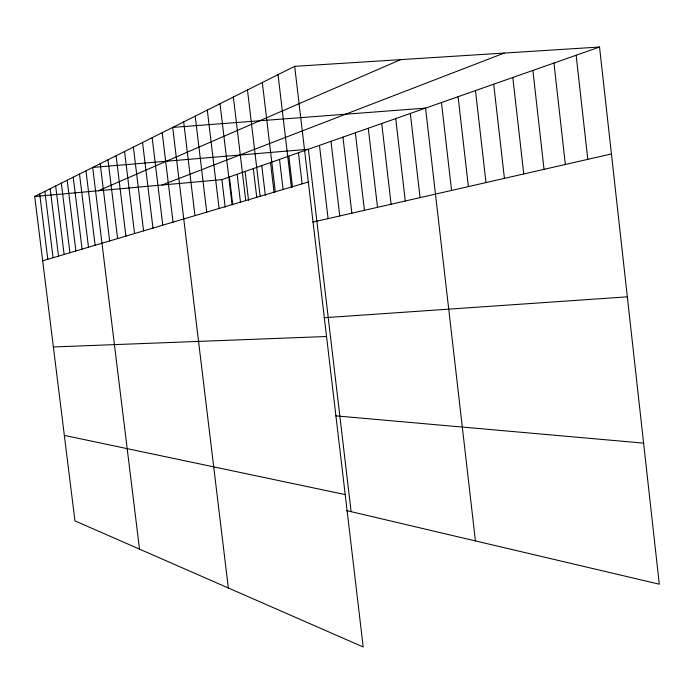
<?xml version="1.0" encoding="UTF-8"?>
<svg xmlns="http://www.w3.org/2000/svg" width="694" height="694" viewBox="0 0 694 694"><rect width="100%" height="100%" fill="white"/><g stroke="black" fill="none" stroke-linecap="round" stroke-linejoin="round"><path stroke-width="1.04" d="M294.672 66.338L363.188 646.973L74.952 520.882L34.7 196.48L294.672 66.338L599.538 47.027L659.3 584.201L346.315 510.532M98.348 190.755L400.681 59.623M161.962 185.029L504.2 53.065M34.7 196.48L221.898 179.633L599.538 47.027M42.681 260.814L308.318 182.002M312.838 222.097L611.431 153.955M324.124 317.739L627.333 296.841M53.369 346.965L326.553 336.503M335.696 415.845L643.607 443.128M64.342 435.39L345.204 494.588M100.179 163.697L109.643 240.948M139.511 549.128L92.675 167.454L308.379 149.262L351.112 511.669M85.969 170.811L95.113 245.251M79.489 174.055L88.494 247.22M73.234 177.187L82.092 249.12M67.179 180.214L75.906 250.95M61.324 183.147L69.921 252.729M55.659 185.983L64.126 254.446M50.176 188.733L58.513 256.112M44.858 191.397L53.074 257.726M39.697 193.973L47.799 259.296M228.343 587.983L172.685 127.401L425.561 108.117L475.433 540.93M162.188 132.658L173.023 222.141M152.16 137.681L162.778 225.186M142.556 142.487L152.966 228.092M133.369 147.085L143.571 230.876M124.556 151.5L134.567 233.548M116.098 155.734L125.918 236.116M107.978 159.793L117.624 238.58M247.472 89.968L260.137 196.298M253.319 168.599L256.763 197.504M245.112 171.479L248.565 200.427M233.375 97.021L245.745 200.566M237.14 174.281L240.48 202.206M229.41 176.996L232.759 204.982M220.007 103.718L232.091 204.617M221.898 179.633L225.203 207.22M207.298 110.077L219.104 208.469M195.196 116.132L206.751 212.138M183.676 121.901L194.979 215.626M330.986 141.324L339.748 215.955M319.474 145.367L328.097 218.619M298.446 152.758L302.116 183.832M288.834 156.133L292.504 187.163M278.042 74.657L291.35 187.042M279.526 159.394L283.074 189.341M262.332 82.525L275.31 191.796M270.513 162.561L274.069 192.498M261.785 165.623L265.351 195.578M395.736 118.596L405.287 201M381.735 123.506L391.112 204.236M368.288 128.234L377.51 207.341M355.371 132.762L364.428 210.325M342.949 137.126L351.858 213.197M475.485 90.584L485.982 182.583M458.092 96.7L468.381 186.599M441.462 102.53L451.56 190.442M410.328 113.469L420.061 197.625M532.879 70.432L544.027 169.336M512.814 77.476L523.744 173.968M493.712 84.191L504.417 178.375M576.15 55.242L587.792 159.351M553.959 63.033L565.35 164.469"/></g></svg>
